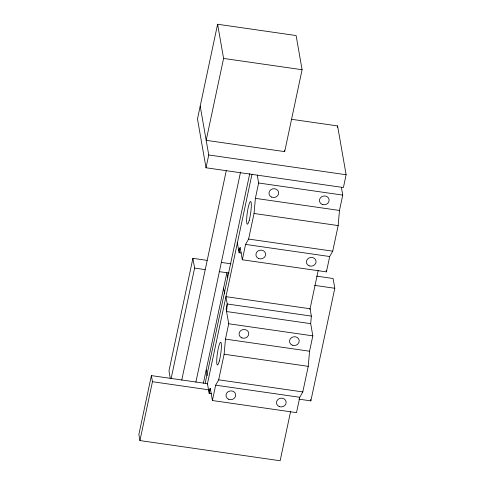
<?xml version="1.0" encoding="UTF-8"?>
<svg xmlns="http://www.w3.org/2000/svg" width="485" height="485" viewBox="0 0 485 485"><rect width="100%" height="100%" fill="white"/><g stroke="black" fill="none" stroke-linecap="round" stroke-linejoin="round"><path stroke-width="0.73" d="M212.394 400.531L215.661 385.175L218.686 379.822L224.131 354.232L225.452 339.112L228.714 323.756L226.149 309.109L227.241 303.986L225.955 296.662L310.067 308.769L311.352 316.093L310.691 323.653L312.825 335.862L309.563 351.219L308.242 366.339L302.804 391.928L299.772 397.282L296.505 412.638L212.394 400.531L210.26 388.327L208.744 391.001M341.361 187.204L342.743 195.103L339.482 210.46L338.16 225.58L332.722 251.169L329.691 256.523L326.429 271.879L242.312 259.772L245.58 244.416L248.611 239.063L254.049 213.473L255.371 198.353L258.632 182.997L257.25 175.097M217.601 24.25L223.585 58.43L206.18 140.329L284.683 151.623L302.088 69.725L296.105 35.55L217.601 24.25L197.474 118.94L206.022 167.768L343.404 187.543L346.126 174.745L337.578 125.918L291.503 119.286M207.61 383.702L151.387 375.608L138.874 434.469L139.941 440.574L280.13 460.75L290.606 411.45M139.941 440.574L152.454 381.713L151.387 375.608M206.022 167.768L208.744 154.976L200.196 106.148M207.071 260.372L192.903 258.329L168.968 370.94L170.314 378.609M171.15 378.482L194.612 268.096L192.903 258.329M181.742 380.179L226.252 170.775M195.873 382.228L240.542 172.084M203.391 383.15L226.859 272.74L227.738 277.766M205.216 383.108L249.769 173.503M207.386 384.029L251.957 174.339M211.405 393.765L209.168 393.444L210.26 388.327M241.324 253.006L239.087 252.685L240.178 247.568L242.312 259.772M337.275 127.337L337.578 125.918M309.921 309.478L318.263 270.224M298.936 399.161L310.867 400.877L334.802 288.272L333.092 278.505L316.687 276.147M238.662 250.242L240.178 247.568M223.585 58.43L302.088 69.725M208.744 154.976L346.126 174.745M258.632 182.997L342.743 195.103M255.371 198.353L339.482 210.46M254.049 213.473L338.16 225.58M248.611 239.063L332.722 251.169M245.58 244.416L329.691 256.523M221.239 262.409L230.933 263.804M194.612 268.096L205.052 269.599M219.22 271.636L228.914 273.037M314.668 285.374L334.802 288.272M311.352 316.093L227.241 303.986L226.58 311.546L310.691 323.653M228.714 323.756L312.825 335.862M225.452 339.112L309.563 351.219M224.131 354.232L308.242 366.339M218.686 379.822L302.804 391.928M215.661 385.175L299.772 397.282M152.454 381.713L208.677 389.807M326.175 270.442L326.429 271.879M284.422 150.138L284.683 151.623M310.624 399.482L310.867 400.877M237.377 242.918L239.087 252.685M223.597 288.096L224.597 293.837M206.186 369.988L207.192 375.736M207.459 383.677L209.168 393.444M219.323 360.967A11.458 1.691 -81.8 0 0 220.942 342.446A11.458 1.691 -81.8 0 0 216.916 357.384A11.458 1.691 -81.8 0 0 219.323 360.967M228.72 399.3A4.868 4.389 -9.9 0 0 235.692 394.814A4.868 4.389 -9.9 0 0 228.132 391.716A4.868 4.389 -9.9 0 0 228.72 399.3M279.19 406.563A4.868 4.389 -9.9 0 0 286.162 402.077A4.868 4.389 -9.9 0 0 278.602 398.979A4.868 4.389 -9.9 0 0 279.19 406.563M292.243 345.144A4.868 4.389 -9.9 0 0 299.215 340.652A4.868 4.389 -9.9 0 0 291.655 337.554A4.868 4.389 -9.9 0 0 292.243 345.144M241.779 337.881A4.868 4.389 -9.9 0 0 248.75 333.389A4.868 4.389 -9.9 0 0 241.19 330.291A4.868 4.389 -9.9 0 0 241.779 337.881M249.241 220.208A11.458 1.691 -81.8 0 0 250.86 201.687A11.458 1.691 -81.8 0 0 246.835 216.625A11.458 1.691 -81.8 0 0 249.241 220.208M258.644 258.541A4.868 4.389 -9.9 0 0 265.61 254.055A4.868 4.389 -9.9 0 0 258.05 250.957A4.868 4.389 -9.9 0 0 258.644 258.541M309.109 265.804A4.868 4.389 -9.9 0 0 316.081 261.318A4.868 4.389 -9.9 0 0 308.521 258.22A4.868 4.389 -9.9 0 0 309.109 265.804M322.167 204.385A4.868 4.389 -9.9 0 0 329.133 199.893A4.868 4.389 -9.9 0 0 321.573 196.795A4.868 4.389 -9.9 0 0 322.167 204.385M271.697 197.122A4.868 4.389 -9.9 0 0 278.669 192.63A4.868 4.389 -9.9 0 0 271.109 189.532A4.868 4.389 -9.9 0 0 271.697 197.122"/></g></svg>
